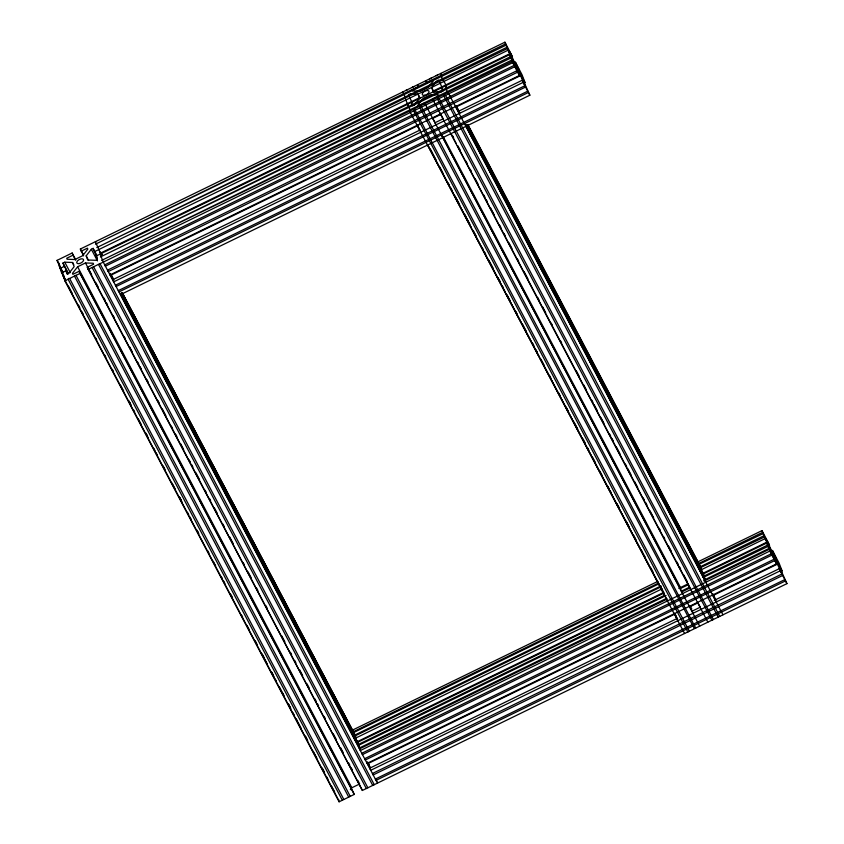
<?xml version="1.0" encoding="UTF-8"?>
<svg xmlns="http://www.w3.org/2000/svg" width="844" height="844" viewBox="0 0 844 844"><rect width="100%" height="100%" fill="white"/><g stroke="black" fill="none" stroke-linecap="round" stroke-linejoin="round"><path stroke-width="1.27" d="M67.731 274.268L65.895 270.776L61.802 272.77C63.648 275.587 64.65 277.433 64.872 280.82L339.098 801.8L342.316 800.228L68.1 279.248L68.702 278.436L69.63 278.499L343.856 799.479L354.195 794.447L353.362 792.263L79.136 271.283L72.869 274.332L72.489 273.34L77.616 266.778L85.476 262.948L93.22 263.244L93.6 264.235L87.322 267.295L88.156 269.468L362.382 790.459L786.935 583.637L776.702 560.806L782.198 571.23L779.128 563.18L772.387 550.372L776.385 558.844L771.342 550.204L766.763 540.297L769.559 545.614L768.726 543.43L761.984 530.623L698.083 561.756M407.325 89.865L405.764 90.498M711.798 619.981L437.582 99.254L438.184 98.442L439.112 98.505L713.338 619.496L711.893 619.834M694.285 628.411L419.974 107.832L420.576 107.019L421.504 107.082L695.73 628.073L695.013 627.915M432.888 91.194L509.808 53.721L508.531 50.376L515.146 65.03L509.649 54.607L96.089 256.07L97.366 259.403L95.551 260.29L87.765 259.994L86.172 255.848L91.331 249.244L93.146 248.358L96.828 255.352M441.57 87.765L442.847 91.11L441.032 91.996L433.236 91.701L431.653 87.554L436.812 80.95L438.627 80.064L442.361 88.071M350.376 789.636L351.832 787.769L359.702 783.939M718.423 616.563L718.202 617.122L443.986 96.142L444.577 95.33L445.516 95.393L719.732 616.373L718.603 616.426M338.824 799.838L339.098 801.8M63.817 275.397C58.953 271.779 60.852 263.412 57.719 262.083L62.941 272.222M376.308 780.679L376.73 781.196M57.719 262.083L57.065 260.363L72.162 253.01L75.844 260.005M83.64 255.859L80.349 249.022L504.902 42.2L511.643 55.008L512.477 57.192L509.681 51.874L514.26 61.781L519.303 70.421L515.304 61.95L522.046 74.757L525.116 82.807L519.619 72.384L529.853 95.214L120.397 294.683M505.567 43.92L95.435 244.19L506.115 45.143L504.902 42.2M72.162 253.01L72.995 255.194L66.729 258.243L67.098 259.235L74.842 259.53L82.701 255.7L87.829 249.138L87.449 248.147L81.182 251.195M67.91 273.403L62.952 263.075L64.777 262.189L72.563 262.484L73.787 264.816M506.864 47.327L96.796 247.577L507.423 48.551L505.872 44.732M60.135 268.403L64.228 266.409M96.881 256.365L94.422 251.702L507.982 50.25L507.181 48.14M100.352 253.179L419.869 97.535M510.451 56.706L100.373 256.956L511 57.93L509.649 54.607M511.749 60.114L101.618 260.395L512.308 61.348L510.757 57.529M64.872 280.82L68.1 279.248M69.63 278.499L75.971 275.281L350.249 796.367M76.034 275.376L79.969 273.456L79.136 271.283M88.156 269.468L93.578 266.704L367.857 787.79M93.631 266.81L99.972 263.581L374.251 784.677M100.035 263.687L512.719 62.656L512.065 60.937M514.154 65.389L104.698 264.858L105.384 266.155L514.84 66.687L512.719 62.656M107.515 270.133L516.992 70.685L519.461 75.464L110.005 274.922M517.699 72.12L108.243 271.578L107.642 270.333M418.729 125.218L111.049 275.102L113.676 280.683M432.93 118.297L441.212 114.256M456.604 106.766L520.505 75.633L524.715 84.569L525.084 85.539L522.278 80.222L458.376 111.355M419.32 130.377L112.822 279.691L113.655 281.875L523.111 82.406L522.278 80.222M434.713 122.886L442.994 118.846M524.873 85.75L115.417 285.219L116.103 286.517L525.559 87.048L523.111 82.406M527.732 91.184L118.276 290.642L118.962 291.94L528.418 92.481L525.559 87.048M657.845 581.358L352.528 730.081L353.499 732.624L658.816 583.89M353.182 731.801L658.51 583.067M698.737 563.476L762.649 532.342L761.984 530.623M697.872 564.868L763.198 533.566L762.649 532.342M661.306 586.717L354.796 736.031L354.491 735.219L660.989 585.905M698.864 567.453L763.947 535.75L762.955 533.155M700.351 567.696L764.506 536.974L763.947 535.75M662.107 588.817L355.598 738.131L354.796 736.031M699.971 570.375L765.065 538.672L764.263 536.562M357.434 741.602L663.933 592.298M701.797 573.846L766.89 542.143L765.614 538.799L772.228 553.453L766.732 543.03L702.82 574.163M663.774 593.184L357.265 742.498L358.383 745.41L666.064 595.526M358.067 744.598L664.576 595.284M678.776 588.363L688.24 583.753M702.44 576.842L767.534 545.129L766.732 543.03M680.264 588.606L688.556 584.576M703.938 577.074L768.082 546.353L767.534 545.129M120.397 294.197L359.945 749.092L359.375 748.006L665.874 598.691M681.256 591.201L689.548 587.16M703.748 580.25L768.831 548.537L767.84 545.952M704.054 581.062L769.137 549.36L769.802 551.079L360.346 750.538L359.681 748.818L667.372 598.934M681.572 592.013L689.854 587.983M771.237 553.812L361.781 753.281L362.466 754.578L771.922 555.109L769.802 551.079M774.096 559.245L364.64 758.703L365.325 760.001L774.781 560.543L771.922 555.109M367.087 763.345L776.543 563.887L772.534 555.415L774.106 557.451L782.166 573.962L779.36 568.645L714.277 600.358M674.63 614.21L368.132 763.525L370.231 767.987M690.012 606.72L698.294 602.679M713.686 595.189L777.588 564.056M677.595 618.23L369.904 768.114L370.738 770.298L780.194 570.829L779.36 568.645M691.795 611.309L700.077 607.269M786.935 583.637L781.913 574.025L372.457 773.494M782.641 575.471L373.185 774.94L372.584 773.684M784.814 579.606L375.358 779.065L376.044 780.362L785.5 580.904M419.879 97.682L418.044 94.18L410.258 93.884L408.433 94.771L412.167 102.778M429.828 78.903L431.305 78.059M343.856 799.479L342.316 800.228M96.638 244.581L100.974 254.371M769.137 549.36L768.831 548.537M436.169 75.686L437.698 74.937M412.167 87.375L413.697 86.626M507.982 50.25L509.808 53.721M765.065 538.672L766.89 542.143M520.505 75.633L515.452 66.992L519.461 75.464M514.84 66.687L517.013 70.822M528.418 92.481L529.853 95.214M774.781 560.543L776.543 563.887M780.194 570.829L781.955 574.173M467.924 124.648L701.037 567.548M467.66 124.849L701.079 568.096M467.428 125.112L701.153 569.173M467.122 124.764L703.928 574.659M446.455 86.077C443.627 80.159 441.148 78.228 440.927 73.365M467.312 125.703L703.495 574.426M456.098 105.584L459.78 112.579M466.521 125.397L705.162 578.784M455.676 105.352L458.735 111.186M466.099 125.165L705.352 579.722M712.716 593.701L714.551 597.204M455.982 106.175L459.663 113.17M465.804 124.828L705.056 579.374M713.022 594.524L715.48 599.187M455.749 106.439L459.431 113.434M465.561 125.081L705.426 580.799M712.79 594.788L715.86 600.611M449.926 95.594L451.15 97.925M455.443 106.091L459.125 113.075M465.877 125.904L705.742 581.611M712.484 594.44L715.554 600.263M722.96 614.801L448.744 93.821C446.719 91.342 446.223 89.211 445.664 85.771M431.653 87.554L434.111 92.218M452.426 135.451L453.65 137.783M457.944 145.938L460.402 150.601M465.92 161.088L467.154 163.419M470.213 169.243L471.448 171.575M475.13 178.569L478.189 184.403M483.717 194.89L484.941 197.222M486.165 199.553L487.399 201.885M490.459 207.708L494.141 214.703M499.669 225.19L500.893 227.521M503.963 233.355L505.187 235.687M508.869 242.671L511.939 248.505M517.456 258.992L518.68 261.323M524.208 271.81L527.88 278.805M537.702 297.457L538.926 299.789M542.608 306.783L545.678 312.607M551.195 323.094L552.419 325.425M560.395 340.575L561.629 342.907M576.346 370.885L579.417 376.709M583.71 384.864L586.169 389.527M591.686 400.024L592.91 402.345M594.134 404.677L597.204 410.511M600.886 417.506L603.956 423.329M609.474 433.816L610.697 436.148M611.932 438.479L613.155 440.811M616.226 446.645L619.907 453.629M625.425 464.126L626.649 466.458M627.883 468.789L630.943 474.613M634.625 481.607L637.695 487.431M643.212 497.918L644.447 500.249M645.671 502.581L646.894 504.912M649.964 510.747L653.646 517.741M659.164 528.228L660.398 530.559M663.458 536.383L664.692 538.715M668.364 545.709L671.434 551.533M676.962 562.03L678.186 564.362M679.409 566.683L680.633 569.014M683.703 574.848L687.385 581.843M440.167 112.98L443.237 118.804M451.213 133.953L456.119 143.28M457.342 145.611L689.854 587.34M697.83 602.489L700.277 607.152M707.863 622.155L433.637 101.174L432.803 98.991L439.08 95.942L438.701 94.95L430.957 94.655L423.097 98.484L417.97 105.046L418.35 106.038L424.616 102.979L699.676 626.153M443.343 136.95L680.749 588.004M689.959 605.486L691.795 608.978M432.592 118.139L435.05 122.791M440.568 133.289L682.279 592.499M689.02 605.317L693.314 613.472M408.063 104.772C404.582 99.054 405.69 95.646 402.546 92.07M430.482 149.346L432.624 153.197M432.93 154.009L436 159.843M439.682 166.827L442.752 172.661M448.269 183.148L449.493 185.48M450.728 187.811L451.951 190.143M455.022 195.966L459.611 204.48M464.221 213.448L466.363 217.298M466.669 218.111L469.739 223.945M473.421 230.939L476.491 236.763M482.008 247.25L483.232 249.581M484.467 251.913L485.69 254.244M488.76 260.068L493.35 268.582M497.96 277.56L500.102 281.4M502.254 285.715L503.478 288.047M507.16 295.041L510.23 300.865M515.747 311.352L516.982 313.683M522.499 324.18L526.181 331.164M532.617 343.17L533.841 345.502M535.993 349.817L537.227 352.148M540.899 359.143L543.969 364.967M549.497 375.453L550.721 377.785M558.696 392.945L559.92 395.277M566.06 406.924L568.508 411.587M574.025 422.074L577.707 429.068M582.919 438.743L585.377 443.406M587.529 447.721L588.753 450.052M592.435 457.047L595.505 462.871M599.799 471.026L602.247 475.689M607.775 486.186L608.999 488.518M610.223 490.839L611.457 493.17M616.975 503.668L619.116 507.508M626.174 521.149L629.244 526.972M633.538 535.138L635.996 539.791M641.514 550.288L642.738 552.62M643.961 554.951L645.196 557.283M650.713 567.769L652.855 571.61M661.759 588.743L662.983 591.074M675.253 614.39L676.477 616.721M417.358 125.134L419.816 129.797M427.792 144.946L471.342 227.701M472.577 230.032L505.081 291.802M506.316 294.134L538.831 355.904M540.054 358.236L664.587 594.841M674.398 613.482L677.468 619.317M417.063 124.785L420.122 130.609M427.486 144.598L666.127 597.985M674.103 613.134L677.173 618.958M684.568 633.506L410.353 112.516C410.1 109.15 409.213 107.251 407.283 104.477M122.443 292.942L354.944 734.67M101.902 254.529L100.784 252.398L101.934 254.688M122.485 293.501L355.598 736.39M122.18 293.153L355.915 737.213M100.172 252.272L101.702 254.951M121.641 293.068L355.989 738.289M357.212 740.621L358.447 742.952M121.219 292.836L358.014 742.72M111.229 275.049L113.687 279.712M121.04 293.701L359.945 748.195M367.657 762.237L369.503 765.73M110.195 273.656L113.254 279.48M121.23 294.63L359.871 748.016M367.235 762.005L369.693 766.668M109.889 273.308L113.571 280.303M120.935 294.282L360.188 748.839M367.551 762.818L369.999 767.481M109.963 274.384L113.339 280.556M367.013 762.733L370.379 768.905M375.601 779.054L376.825 781.386M377.479 783.105L103.263 262.115L100.183 254.076M96.089 256.07L97.324 258.401M91.331 249.244L97.461 260.901M98.505 264.436L372.721 785.416M86.172 255.848L88.631 260.511M92.101 267.548L366.328 788.539M80.349 249.022L83.419 254.846M85.476 262.948L91.606 274.606M95.91 282.761L98.358 287.424M103.875 297.921L105.11 300.253M106.333 302.585L107.557 304.906M113.085 315.403L114.309 317.734M124.121 336.376L125.355 338.708M129.649 346.873L132.097 351.526M137.625 362.023L138.849 364.355M140.072 366.686L141.307 369.018M146.824 379.505L148.048 381.836M157.87 400.478L159.094 402.81M162.164 408.644L165.835 415.638M171.364 426.125L172.587 428.457M175.657 434.28L176.881 436.612M180.563 443.606L183.633 449.43M189.151 459.927L190.375 462.259M191.609 464.59L192.833 466.922M195.903 472.745L199.585 479.74M205.103 490.227L206.326 492.558M209.396 498.382L210.62 500.714M214.302 507.708L217.372 513.542M222.89 524.029L224.124 526.361M229.642 536.847L233.324 543.842M243.135 562.484L244.37 564.815M248.041 571.81L251.111 577.644M256.639 588.131L257.863 590.462M265.839 605.612L267.063 607.944M281.791 635.912L284.85 641.746M290.378 652.233L291.602 654.564M294.672 660.388L295.896 662.719M299.578 669.714L302.648 675.548M306.942 683.703L309.389 688.366M314.917 698.853L316.141 701.185M317.365 703.516L318.599 705.848M324.117 716.334L325.341 718.666M333.317 733.816L336.387 739.65M340.681 747.805L343.128 752.468M348.656 762.955L349.88 765.286M351.104 767.618L352.338 769.95M357.856 780.436L359.08 782.768M87.322 267.295L161.552 408.317M162.786 410.648L362.382 790.459M72.995 255.194L75.443 259.846M77.616 266.778L351.832 787.769M79.969 273.456L354.195 794.447M74.494 276.125L348.72 797.116M64.777 262.189L70.295 272.675M62.952 263.075L68.469 273.562M57.065 260.363L59.513 265.027M59.017 265.491L62.699 272.485M59.333 266.303L63.015 273.298M61.802 272.77L64.872 278.594M62.604 274.87L65.674 280.704M78.555 305.18L79.779 307.501M112.294 369.282L113.518 371.613M128.858 400.742L131.316 405.405M146.033 433.383L147.257 435.715M163.82 467.186L165.055 469.507M179.772 497.485L181.006 499.817M197.57 531.287L198.794 533.619M231.309 595.389L232.533 597.721M255.848 642.01L257.072 644.341M262.589 654.828L263.824 657.159M271.8 672.309L273.023 674.641M282.835 693.293L284.069 695.625M288.363 703.78L290.811 708.443M296.339 718.93L297.563 721.261M305.539 736.411L306.762 738.743M322.102 767.882L324.55 772.545M62.91 275.693L64.756 279.185M68.438 286.179L72.12 293.174M81.931 311.816L83.155 314.147M86.837 321.142L89.907 326.966M95.425 337.463L96.659 339.794M104.635 354.944L105.859 357.276M120.576 385.244L123.646 391.078M129.164 401.565L130.398 403.896M133.468 409.72L134.692 412.051M138.374 419.046L141.433 424.87M145.738 433.035L148.185 437.698M153.703 448.185L154.937 450.517M156.161 452.848L157.385 455.18M162.913 465.666L164.137 467.998M172.113 483.148L175.183 488.971M179.477 497.137L181.924 501.8M187.452 512.287L188.676 514.618M189.9 516.95L191.134 519.282M196.652 529.768L197.876 532.1M207.698 550.752L208.922 553.084M213.215 561.239L215.663 565.902M221.191 576.389L222.415 578.72M223.639 581.052L224.873 583.383M230.391 593.87L231.615 596.202M241.437 614.854L242.661 617.186M246.954 625.341L249.413 630.004M254.93 640.49L256.154 642.822M261.682 653.309L267.2 663.806M271.494 671.961L273.952 676.624M275.176 678.956L276.399 681.287M279.469 687.111L283.151 694.106M288.669 704.592L289.893 706.924M292.963 712.758L294.197 715.09M297.869 722.074L300.939 727.908M305.233 736.063L307.691 740.726M313.208 751.213L316.89 758.207M322.408 768.694L323.642 771.026M326.702 776.86L327.936 779.191M331.618 786.186L334.678 792.01M63.901 278.277L338.127 799.268M100.594 252.303L101.649 254.54M111.767 276.041L113.328 279.375M100.425 252.525L101.47 254.751M96.627 244.486L95.446 241.658M425.83 80.718L426.663 82.902L432.93 79.853L433.31 80.834L428.182 87.396L420.323 91.226L412.579 90.941L412.199 89.949L418.476 86.89L417.643 84.706M418.044 94.18L419.626 98.337L414.467 104.93L412.653 105.816L411.376 102.483M353.499 732.624L354.491 735.219M358.383 745.41L359.375 748.006M93.146 248.358L94.422 251.702M72.563 262.484L74.145 266.63L68.986 273.234L67.172 274.121L65.895 270.776M413.581 110.691L687.797 631.934L689.326 631.185L415.058 110.1L413.581 110.691M515.842 65.431L519.018 72.067L515.842 65.431M772.925 553.854L776.1 560.49L772.925 553.854M424.553 95.309A3.735 1.899 -27.8 0 0 428.995 91.31A3.735 1.899 -27.8 0 0 423.371 92.218A3.735 1.899 -27.8 0 0 424.553 95.309M79.072 263.602A3.735 1.899 -27.8 0 0 83.514 259.604A3.735 1.899 -27.8 0 0 77.891 260.511A3.735 1.899 -27.8 0 0 79.072 263.602"/></g></svg>
